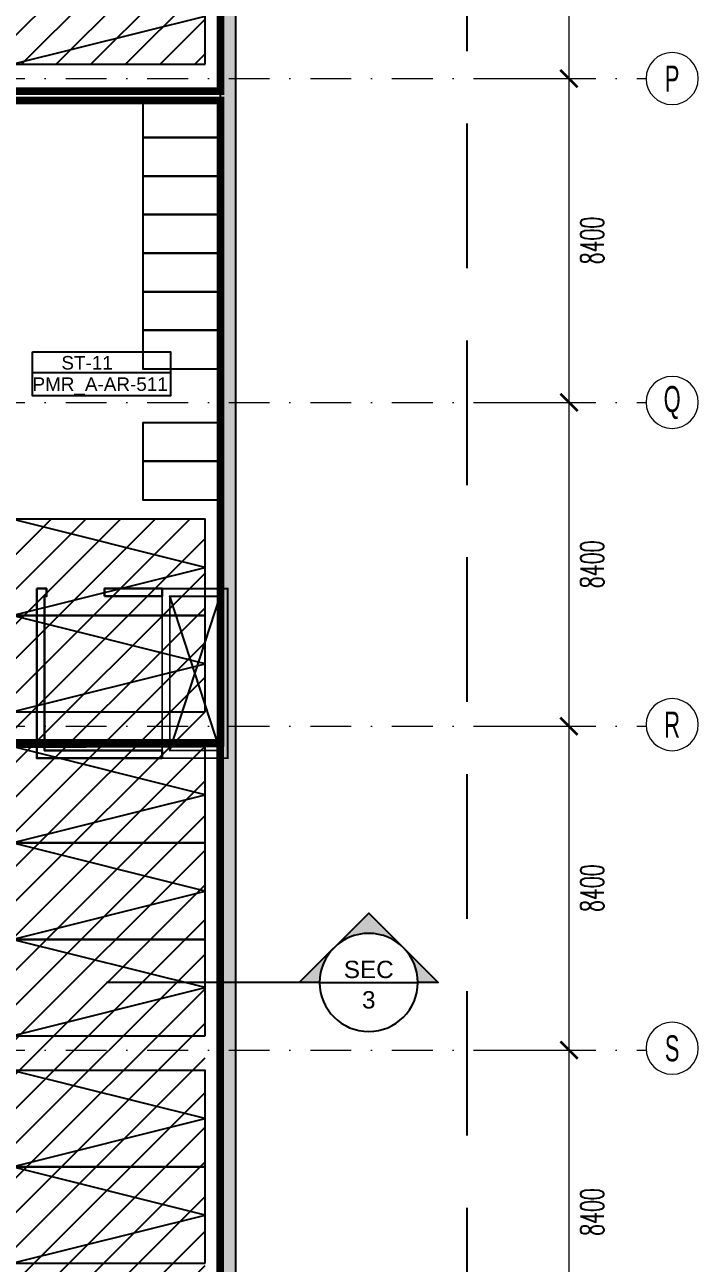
# Model space of a CAD drawing. Header units: millimetres. Extents: x 2509692 to 6766201, y 361130 to 898117.
# Drawn here: x 2632516 to 2649969, y 720265 to 752389 of the extents above; entities that cross this region are included whole.
import ezdxf
from ezdxf.enums import TextEntityAlignment as Align

# ---------------------------------------------------------------- set-up
doc = ezdxf.new("R2010")
doc.units = ezdxf.units.MM
doc.header["$LTSCALE"] = 100
for name, pattern in [('( Hidden )', [0.375, 0.25, -0.125]), ('AUDIT_I_191030115539-19', [0]), ('DASHDOT', [1, 0.5, -0.25, 0, -0.25]), ('HIDDEN', [0.375, 0.25, -0.125]), ('PAMIR A_GROUND FLOOR GRID$0$( Dashed )', [0.75, 0.5, -0.25]), ('PAMIR A_GROUND FLOOR GRID$0$ACAD_ISO05W100', [33, 24, -3, 0, -3, 0, -3]), ('PAMIR A_GROUND FLOOR GRID$0$CMP LANDSUBDIVISION$0$ACAD_ISO12W100', [21, 12, -3, 0, -3, 0, -3]), ('PAMIR A_GROUND FLOOR GRID$0$CMP LANDSUBDIVISION$0$DASHED2', [0.375, 0.25, -0.125]), ('PAMIR A_GROUND FLOOR GRID$0$DGN Style 4', [21.138408, 10.562602, -5.281301, 0.013203, -5.281301])]:
    doc.linetypes.add(name, pattern=pattern)
doc.layers.get('0').update_dxf_attribs({"color": 8})
doc.layers.get('Defpoints').update_dxf_attribs({"color": 8})
for name, color, linetype in [('2 WHEELER PARKING', 8, 'AUDIT_I_191030115539-19'), ('4 wheeler jockey', 8, 'Continuous'), ('A_Cross Reference', 8, 'Continuous'), ('A_CUTOUT', 8, 'Continuous'), ('A_RCC', 8, 'Continuous'), ('A_STAIRCASE DIM', 8, 'Continuous'), ('A_wall', 8, 'Continuous'), ('DRIVEWAY', 8, 'HIDDEN'), ('GLASS EDGE', 8, 'Continuous'), ('PAMIR A_GROUND FLOOR GRID$0$CMP LANDSUBDIVISION$0$MP-PROP-ASSET LINE', 8, 'PAMIR A_GROUND FLOOR GRID$0$CMP LANDSUBDIVISION$0$ACAD_ISO12W100'), ('SECTION LINES', 8, 'Continuous')]:
    doc.layers.add(name, color=color, linetype=linetype)
for name, color, linetype, lineweight in [('A-WALL', 8, 'Continuous', 30), ('AC-ZONING LINE', 8, 'Continuous', 15), ('HACTH', 8, 'Continuous', 5), ('PAMIR A_GROUND FLOOR GRID$0$A_GRID 8.4 x 8.4 MT.', 8, 'PAMIR A_GROUND FLOOR GRID$0$DGN Style 4', 0), ('PAMIR A_GROUND FLOOR GRID$0$A_GRID DIMENSIONS', 8, 'Continuous', 0), ('PAMIR A_GROUND FLOOR GRID$0$A_GRID NUMBERING', 8, 'Continuous', 0), ('PAMIR A_GROUND FLOOR GRID$0$CMP LANDSUBDIVISION$0$MP-BASEMENT LIN', 8, 'PAMIR A_GROUND FLOOR GRID$0$ACAD_ISO05W100', 20)]:
    doc.layers.add(name, color=color, linetype=linetype, lineweight=lineweight)
doc.styles.add('PAMIR A_GROUND FLOOR GRID$0$ASSET_03_GRID$0$F6', font='arial.ttf', dxfattribs={"width": 0.6})
doc.styles.add('PAMIR A_GROUND FLOOR GRID$0$ASSET_03_GRID$0$MISC', font='romans.shx', dxfattribs={"width": 0.6})
doc.styles.get("Standard").update_dxf_attribs({"font": 'arial.ttf'})
doc.dimstyles.new('PAMIR A_GROUND FLOOR GRID$0$ASSET_03_GRID$0$TPCL-DIM-300', dxfattribs={"dimscale": 300, "dimtxt": 2.25, "dimasz": 1.5, "dimexe": 1.75, "dimexo": 1, "dimgap": 1, "dimtad": 2, "dimdec": 0, "dimzin": 0, "dimdsep": 46, "dimtxsty": 'PAMIR A_GROUND FLOOR GRID$0$ASSET_03_GRID$0$MISC', "dimblk": 'PAMIR A_GROUND FLOOR GRID$0$ASSET_03_GRID$0$_ArchTick', "dimcen": 1, "dimdle": 2, "dimclrd": 1, "dimclre": 1, "dimclrt": 7, "dimadec": 0, "dimazin": 0, "dimtfac": 1, "dimtdec": 0, "dimtofl": 0, "dimtmove": 0, "dimatfit": 3, "dimfxl": 1, "dimtolj": 1, "dimtzin": 0, "dimlwd": -1, "dimlwe": -1, "dimarcsym": 0})
pattern_1 = [(0, (-3035710.2255, -862793.3746), (0, 6.985), [5.08, -1.905]), (90, (-3035710.2255, -862793.3746), (-6.985, 4e-16), [5.08, -1.905])]

# ---------------------------------------------------------------- blocks, each defined once
blk = doc.blocks.new('2 WHEELER 1')
at = {"layer": '2 WHEELER PARKING', "linetype": 'ByBlock', "lineweight": -2, "ltscale": 0.5}
blk.add_lwpolyline([(-2000, 0), (0, 0), (0, -1000), (-2000, -1000)], close=True, dxfattribs=at)
blk = doc.blocks.new('qdfesw')
at = {"layer": '4 wheeler jockey', "linetype": 'ByBlock', "lineweight": -2, "ltscale": 0.5}
blk.add_lwpolyline([(2705606, 1306842), (2708106, 1306842), (2708106, 1311842), (2705606, 1311842)], close=True, dxfattribs=at)
blk.add_lwpolyline([(2705606, 1311842), (2706856, 1306842), (2708106, 1311842)], dxfattribs=at)
blk = doc.blocks.new('JOCKEY PARK')
at = {"layer": 'A_STAIRCASE DIM', "transparency": 33554687}
h = blk.add_hatch(dxfattribs=at)
h.set_pattern_fill('ANSI31', color=8, scale=200)
h.set_pattern_definition([(45, (1000500, -500), (-449.0128, 449.0128), [])])
h.paths.add_polyline_path([(3526745, 803042), (3531888, 803042), (3531888, 787065), (3526745, 787065)])
h.paths.add_polyline_path([(3526888, 786165), (3531888, 786165), (3531888, 776165), (3526888, 776165)])
h.paths.add_polyline_path([(3526888, 775165), (3531883, 775165), (3531883, 755865), (3526888, 755865)])
h.paths.add_polyline_path([(3526888, 741565), (3531888, 741565), (3531888, 730665), (3526888, 730665)])
h.paths.add_polyline_path([(3526888, 724765), (3531888, 724765), (3531888, 702965), (3526888, 702965)])
h.paths.add_polyline_path([(3526888, 697065), (3531888, 697065), (3531888, 692065), (3526888, 692065)])
h.paths.add_polyline_path([(3565488, 766765), (3570488, 766765), (3570488, 759265), (3565488, 759265)])
h.paths.add_polyline_path([(3594211, 766765), (3599211, 766765), (3599211, 759265), (3594211, 759265)])
h.paths.add_polyline_path([(3632688, 811365), (3637688, 811365), (3637688, 750865), (3632688, 750865)])
h.paths.add_polyline_path([(3603738, 707470), (3619638, 707470), (3619638, 702470), (3603738, 702470)])
h.paths.add_polyline_path([(3632688, 739065), (3637688, 739065), (3637688, 700465), (3632688, 700465)])
h.paths.add_polyline_path([(3578660, 799643), (3586160, 799643), (3586160, 794643), (3578660, 794643)])
h.paths.add_polyline_path([(3565260, 803043), (3570260, 803043), (3570260, 795543), (3565260, 795543)])
h.paths.add_polyline_path([(3615888, 820665), (3615888, 821075)])
h.paths.add_polyline_path([(3561860, 863093), (3577760, 863093), (3577760, 858093), (3561860, 858093)])
h.paths.add_polyline_path([(3589560, 863093), (3594560, 863093), (3594560, 858093), (3589560, 858093)])
h.paths.add_polyline_path([(3595460, 863093), (3602960, 863093), (3602960, 858093), (3595460, 858093)])
h.paths.add_polyline_path([(3620538, 863093), (3636438, 863093), (3636438, 858093), (3620538, 858093)])
at = {"layer": '4 wheeler jockey', "rotation": 90}
for p in [(4944530, -1954741), (4944530, -1969041), (4944530, -1971541), (4944530, -1974941), (4944530, -1977441), (4944530, -1979941), (4944530, -1983341), (4944530, -1985841)]:
    blk.add_blockref('qdfesw', p, dxfattribs=at)
blk = doc.blocks.new('*U20')
h = blk.add_hatch(color=256)
h.paths.add_polyline_path([(200, -200), (0, -400), (0, -282.8, 0.198912)])
h.paths.add_polyline_path([(400, 0), (200, -200, 0.414214), (200, 200)])
h.paths.add_polyline_path([(131.5, 268.5), (124.4, 254, 0.114349), (0, 282.8), (0, 400)])
h.paths.add_polyline_path([(200, 200, 0.082683), (124.4, 254), (131.5, 268.5)])
h = blk.add_hatch(color=256)
h.paths.add_polyline_path([(200, -200), (0, -400), (0, -282.8, 0.198912)])
h.paths.add_polyline_path([(400, 0), (200, -200, 0.414214), (200, 200)])
h.paths.add_polyline_path([(131.5, 268.5), (124.4, 254, 0.114349), (0, 282.8), (0, 400)])
h.paths.add_polyline_path([(200, 200, 0.082683), (124.4, 254), (131.5, 268.5)])
blk.add_line((0, -282.8), (0, 282.8))
blk.add_lwpolyline([(0, -282.8), (0, -400), (400, 0), (0, 400), (0, 282.8)])
blk.add_circle((0, 0), 282.8)
for tag, p in [('TAGNUMBER', (-100, 0)), ('ELE', (75, 0))]:
    blk.add_attdef(tag, text='', height=100, rotation=270).set_placement(p, align=Align.MIDDLE_CENTER)
blk = doc.blocks.new('A$C7f0d5cc6')
at = {"layer": 'SECTION LINES', "linetype": 'DASHDOT', "ltscale": 100}
blk.add_line((119786, -153146), (5436, -153146), dxfattribs=at)
at = {"layer": 'SECTION LINES', "linetype": '( Hidden )'}
ref = blk.add_blockref('*U20', (121586, -153146), dxfattribs=dict(at, xscale=-4.5, yscale=4.5, zscale=4.5, rotation=270))
ref.add_attrib('TAGNUMBER', '3', dxfattribs={"layer": '0', "height": 450}).set_placement((121586, -153596), align=Align.MIDDLE_CENTER)
ref.add_attrib('ELE', 'SEC', dxfattribs={"layer": '0', "height": 450}).set_placement((121586, -152808), align=Align.MIDDLE_CENTER)
blk = doc.blocks.new('STAIRCASE TAG ATTRIBUTE')
at = {"layer": 'A_Cross Reference'}
blk.add_line((5351252, 576357), (5354829, 576357), dxfattribs=at)
blk.add_lwpolyline([(5351252, 576891), (5354829, 576891), (5354829, 575746), (5351252, 575746)], close=True, dxfattribs=at)
at = {"layer": 'A_wall'}
for tag, p in [('ST-', (5352379, 576432)), ('PMR_A-AR-', (5351308, 575878))]:
    blk.add_attdef(tag, p, '', height=350, dxfattribs=at)
blk = doc.blocks.new('staicases')
at = {"layer": 'A_wall'}
ref = blk.add_blockref('STAIRCASE TAG ATTRIBUTE', (357032, -116700), dxfattribs=at)
ref.add_attrib('PMR_A-AR-', 'PMR_A-AR-511', (5708284, 459178), dxfattribs={"height": 350})
ref.add_attrib('ST-', 'ST-11', (5709032, 459732), dxfattribs={"height": 350})
blk = doc.blocks.new('PAMIR A_GROUND FLOOR GRID$0$ASSET LINE')
at = {"layer": 'PAMIR A_GROUND FLOOR GRID$0$CMP LANDSUBDIVISION$0$MP-BASEMENT LIN', "color": 3, "linetype": 'PAMIR A_GROUND FLOOR GRID$0$( Dashed )', "ltscale": 100, "flags": 128}
blk.add_lwpolyline([(5601412, 408058), (5601412, 591058), (5713543, 591058), (5713543, 408058)], close=True, dxfattribs=at)
at = {"layer": 'PAMIR A_GROUND FLOOR GRID$0$CMP LANDSUBDIVISION$0$MP-PROP-ASSET LINE', "linetype": 'PAMIR A_GROUND FLOOR GRID$0$CMP LANDSUBDIVISION$0$DASHED2', "ltscale": 150, "flags": 128}
blk.add_lwpolyline([(5595412, 402058), (5595412, 597058), (5719543, 597058), (5719543, 402058)], close=True, dxfattribs=at)
blk = doc.blocks.new('PAMIR A_GROUND FLOOR GRID$0$ASSET_03_GRID$0$_ArchTick')
at = {"color": 0, "linetype": 'ByBlock', "const_width": 0.15}
blk.add_lwpolyline([(-0.5, -0.5), (0.5, 0.5)], dxfattribs=at)
blk = doc.blocks.new('*D83')
at = {"layer": 'Defpoints', "color": 0, "linetype": 'Continuous', "ltscale": 1500000.0, "transparency": 16777216}
for p in [(2644484, 759393), (2644484, 750993), (2646619, 750993)]:
    blk.add_point(p, dxfattribs=at)
at = {"layer": 'PAMIR A_GROUND FLOOR GRID$0$A_GRID DIMENSIONS', "color": 9, "linetype": 'Continuous', "ltscale": 1500000.0, "transparency": 16777216}
for p, q in [((2646619, 759993), (2646619, 750393)), ((2644784, 759393), (2647144, 759393)), ((2644784, 750993), (2647144, 750993))]:
    blk.add_line(p, q, dxfattribs=at)
at = {"layer": 'PAMIR A_GROUND FLOOR GRID$0$A_GRID DIMENSIONS', "color": 9, "linetype": 'Continuous', "ltscale": 1500000.0, "transparency": 16777216, "xscale": 450, "yscale": 450, "zscale": 450}
for p, rotation in [((2646619, 759393), 90), ((2646619, 750993), 270)]:
    blk.add_blockref('PAMIR A_GROUND FLOOR GRID$0$ASSET_03_GRID$0$_ArchTick', p, dxfattribs=dict(at, rotation=rotation))
at = {"layer": 'PAMIR A_GROUND FLOOR GRID$0$A_GRID DIMENSIONS', "color": 7, "linetype": 'Continuous', "ltscale": 1500000.0, "transparency": 16777216, "insert": (2647219, 755193), "char_height": 600, "attachment_point": 5, "rotation": 90, "style": 'PAMIR A_GROUND FLOOR GRID$0$ASSET_03_GRID$0$MISC'}
blk.add_mtext('\\A1;8400', dxfattribs=at)
blk = doc.blocks.new('*D84')
at = {"layer": 'Defpoints', "color": 0, "linetype": 'Continuous', "ltscale": 1500000.0, "transparency": 16777216}
for p in [(2644484, 750993), (2644484, 742593), (2646619, 742593)]:
    blk.add_point(p, dxfattribs=at)
at = {"layer": 'PAMIR A_GROUND FLOOR GRID$0$A_GRID DIMENSIONS', "color": 9, "linetype": 'Continuous', "ltscale": 1500000.0, "transparency": 16777216}
for p, q in [((2646619, 751593), (2646619, 741993)), ((2644784, 750993), (2647144, 750993)), ((2644784, 742593), (2647144, 742593))]:
    blk.add_line(p, q, dxfattribs=at)
at = {"layer": 'PAMIR A_GROUND FLOOR GRID$0$A_GRID DIMENSIONS', "color": 9, "linetype": 'Continuous', "ltscale": 1500000.0, "transparency": 16777216, "xscale": 450, "yscale": 450, "zscale": 450}
for p, rotation in [((2646619, 750993), 90), ((2646619, 742593), 270)]:
    blk.add_blockref('PAMIR A_GROUND FLOOR GRID$0$ASSET_03_GRID$0$_ArchTick', p, dxfattribs=dict(at, rotation=rotation))
at = {"layer": 'PAMIR A_GROUND FLOOR GRID$0$A_GRID DIMENSIONS', "color": 7, "linetype": 'Continuous', "ltscale": 1500000.0, "transparency": 16777216, "insert": (2647219, 746793), "char_height": 600, "attachment_point": 5, "rotation": 90, "style": 'PAMIR A_GROUND FLOOR GRID$0$ASSET_03_GRID$0$MISC'}
blk.add_mtext('\\A1;8400', dxfattribs=at)
blk = doc.blocks.new('*D85')
at = {"layer": 'Defpoints', "color": 0, "linetype": 'Continuous', "ltscale": 1500000.0, "transparency": 16777216}
for p in [(2644484, 742593), (2644484, 734193), (2646619, 734193)]:
    blk.add_point(p, dxfattribs=at)
at = {"layer": 'PAMIR A_GROUND FLOOR GRID$0$A_GRID DIMENSIONS', "color": 9, "linetype": 'Continuous', "ltscale": 1500000.0, "transparency": 16777216}
for p, q in [((2646619, 743193), (2646619, 733593)), ((2644784, 742593), (2647144, 742593)), ((2644784, 734193), (2647144, 734193))]:
    blk.add_line(p, q, dxfattribs=at)
at = {"layer": 'PAMIR A_GROUND FLOOR GRID$0$A_GRID DIMENSIONS', "color": 9, "linetype": 'Continuous', "ltscale": 1500000.0, "transparency": 16777216, "xscale": 450, "yscale": 450, "zscale": 450}
for p, rotation in [((2646619, 742593), 90), ((2646619, 734193), 270)]:
    blk.add_blockref('PAMIR A_GROUND FLOOR GRID$0$ASSET_03_GRID$0$_ArchTick', p, dxfattribs=dict(at, rotation=rotation))
at = {"layer": 'PAMIR A_GROUND FLOOR GRID$0$A_GRID DIMENSIONS', "color": 7, "linetype": 'Continuous', "ltscale": 1500000.0, "transparency": 16777216, "insert": (2647219, 738393), "char_height": 600, "attachment_point": 5, "rotation": 90, "style": 'PAMIR A_GROUND FLOOR GRID$0$ASSET_03_GRID$0$MISC'}
blk.add_mtext('\\A1;8400', dxfattribs=at)
blk = doc.blocks.new('*D86')
at = {"layer": 'Defpoints', "color": 0, "linetype": 'Continuous', "ltscale": 1500000.0, "transparency": 16777216}
for p in [(2644484, 734193), (2644484, 725793), (2646619, 725793)]:
    blk.add_point(p, dxfattribs=at)
at = {"layer": 'PAMIR A_GROUND FLOOR GRID$0$A_GRID DIMENSIONS', "color": 9, "linetype": 'Continuous', "ltscale": 1500000.0, "transparency": 16777216}
for p, q in [((2646619, 734793), (2646619, 725193)), ((2644784, 734193), (2647144, 734193)), ((2644784, 725793), (2647144, 725793))]:
    blk.add_line(p, q, dxfattribs=at)
at = {"layer": 'PAMIR A_GROUND FLOOR GRID$0$A_GRID DIMENSIONS', "color": 9, "linetype": 'Continuous', "ltscale": 1500000.0, "transparency": 16777216, "xscale": 450, "yscale": 450, "zscale": 450}
for p, rotation in [((2646619, 734193), 90), ((2646619, 725793), 270)]:
    blk.add_blockref('PAMIR A_GROUND FLOOR GRID$0$ASSET_03_GRID$0$_ArchTick', p, dxfattribs=dict(at, rotation=rotation))
at = {"layer": 'PAMIR A_GROUND FLOOR GRID$0$A_GRID DIMENSIONS', "color": 7, "linetype": 'Continuous', "ltscale": 1500000.0, "transparency": 16777216, "insert": (2647219, 729993), "char_height": 600, "attachment_point": 5, "rotation": 90, "style": 'PAMIR A_GROUND FLOOR GRID$0$ASSET_03_GRID$0$MISC'}
blk.add_mtext('\\A1;8400', dxfattribs=at)
blk = doc.blocks.new('*D87')
at = {"layer": 'Defpoints', "color": 0, "linetype": 'Continuous', "ltscale": 1500000.0, "transparency": 16777216}
for p in [(2644484, 725793), (2644484, 717393), (2646619, 717393)]:
    blk.add_point(p, dxfattribs=at)
at = {"layer": 'PAMIR A_GROUND FLOOR GRID$0$A_GRID DIMENSIONS', "color": 9, "linetype": 'Continuous', "ltscale": 1500000.0, "transparency": 16777216}
for p, q in [((2646619, 726393), (2646619, 716793)), ((2644784, 725793), (2647144, 725793)), ((2644784, 717393), (2647144, 717393))]:
    blk.add_line(p, q, dxfattribs=at)
at = {"layer": 'PAMIR A_GROUND FLOOR GRID$0$A_GRID DIMENSIONS', "color": 9, "linetype": 'Continuous', "ltscale": 1500000.0, "transparency": 16777216, "xscale": 450, "yscale": 450, "zscale": 450}
for p, rotation in [((2646619, 725793), 90), ((2646619, 717393), 270)]:
    blk.add_blockref('PAMIR A_GROUND FLOOR GRID$0$ASSET_03_GRID$0$_ArchTick', p, dxfattribs=dict(at, rotation=rotation))
at = {"layer": 'PAMIR A_GROUND FLOOR GRID$0$A_GRID DIMENSIONS', "color": 7, "linetype": 'Continuous', "ltscale": 1500000.0, "transparency": 16777216, "insert": (2647219, 721593), "char_height": 600, "attachment_point": 5, "rotation": 90, "style": 'PAMIR A_GROUND FLOOR GRID$0$ASSET_03_GRID$0$MISC'}
blk.add_mtext('\\A1;8400', dxfattribs=at)
blk = doc.blocks.new('PAMIR A_GROUND FLOOR GRID$0$ASSET_03_GRID$0$A')
blk.add_circle((0, 0), 4)
at = {"style": 'PAMIR A_GROUND FLOOR GRID$0$ASSET_03_GRID$0$F6', "width": 0.6}
blk.add_attdef('GRTAG', text='', height=4, dxfattribs=at).set_placement((0, 0), align=Align.MIDDLE)
blk = doc.blocks.new('A$C29A2079D')
at = {"layer": 'HACTH', "true_color": 0xf7f2ee, "transparency": 33554602}
h = blk.add_hatch(dxfattribs=at)
h.set_pattern_fill('ANGLE')
h.set_pattern_definition(pattern_1)
edge = h.paths.add_edge_path()
edge.add_line((74678, -8850), (75151, -8850))
edge.add_line((75151, -8850), (75151, 5800))
edge.add_line((75151, 5800), (101366, 5800))
edge.add_arc((101366, 6300), 500, 270, 360)
edge.add_line((101866, 6300), (101866, 11000))
edge.add_arc((101366, 11000), 500, 0, 90)
edge.add_line((101366, 11500), (17750, 11500))
edge.add_arc((17750, 11000), 500, 90, 180)
edge.add_line((17250, 11000), (17250, -8850))
edge.add_line((17250, -8850), (14228, -8850))
edge.add_arc((14228, -9350), 500, 89.9998, 180)
edge.add_line((13728, -9350), (13728, -15850))
edge.add_arc((14228, -15850), 500, 180, 270)
edge.add_line((14228, -16350), (17478, -16350))
edge.add_line((17478, -16350), (17478, -50929))
edge.add_line((17478, -50929), (7978, -50929))
edge.add_arc((7978, -50429), 500, 180, 270, ccw=False)
edge.add_line((7478, -50429), (7478, -42325))
edge.add_arc((6978, -42325), 500, 0, 90.0003)
edge.add_line((6978, -41825), (3586, -41825))
edge.add_arc((3586, -42325), 500, 90.0003, 180.0017)
edge.add_line((3086, -42325), (3086, -59251))
edge.add_line((3086, -59251), (1175, -59251))
edge.add_arc((1175, -59751), 500, 90.0125, 179.9888)
edge.add_line((675, -59751), (667, -103029))
edge.add_spline(control_points=[(667, -103029), (702, -103334), (770, -103917), (1633, -104788), (2901, -104986), (3058, -105753), (3088, -105901)], knot_values=[0, 0, 0, 0, 894.923904, 1708.274926, 3539.028112, 3976.033279, 3976.033279, 3976.033279, 3976.033279], degree=3, periodic=0)
edge.add_line((3088, -105901), (3084, -120205))
edge.add_spline(control_points=[(3084, -119850), (3085, -120025), (3090, -120889), (1674, -121331), (753, -122299), (701, -122943), (677, -123229)], knot_values=[0, 0, 0, 0, 503.03039, 2487.793322, 3539.319114, 4374.600504, 4374.600504, 4374.600504, 4374.600504], degree=3, periodic=0)
edge.add_line((677, -123229), (677, -170200))
edge.add_arc((1177, -170200), 500, 180, 270)
edge.add_line((1177, -170700), (7478, -170700))
edge.add_line((7478, -170700), (90978, -170700))
edge.add_arc((90978, -170200), 500, 270, 360.0004)
edge.add_line((91478, -170200), (91477, -121044))
edge.add_line((91477, -121044), (84677, -121044))
edge.add_line((84677, -121044), (84677, -137450))
edge.add_line((84677, -137450), (74678, -137450))
edge.add_line((74678, -137450), (74678, -111850))
edge.add_arc((75178, -111850), 500, 90, 180, ccw=False)
edge.add_line((75178, -111350), (91478, -111350))
edge.add_line((91478, -111350), (91477, -50850))
edge.add_line((91477, -50850), (75178, -50850))
edge.add_arc((75178, -50350), 500, 180, 270, ccw=False)
edge.add_line((74678, -50350), (74678, -8850))
h.paths.add_polyline_path([(24751, -22800, -0.414213), (25251, -22300), (67150, -22300, -0.414214), (67650, -22800), (67650, -50850), (24751, -50850)], flags=16)
h.paths.add_polyline_path([(16978, -58350, -0.414214), (17478, -58850), (17478, -103350, -0.414213), (16978, -103850), (7978, -103850, -0.414214), (7478, -103350), (7478, -58850, -0.414214), (7978, -58350)], flags=16)
h.paths.add_polyline_path([(24550, -57648), (67378, -57648, -0.414214), (67878, -58148), (67878, -67650), (51077, -67650), (51077, -95450), (41077, -95450), (41077, -67650), (24050, -67650), (24050, -58148, -0.414213)], flags=16)
h.paths.add_polyline_path([(24278, -75150), (34278, -75150), (34278, -100850), (57877, -100850), (57877, -75150), (67878, -75150), (67878, -103850, -0.414214), (65878, -105850), (26278, -105850, -0.414214), (24278, -103850)], flags=16)
h.paths.add_polyline_path([(24751, -17250), (24751, -16350), (25178, -16350), (25178, -8850), (24751, -8850), (24751, 5800), (67650, 5800), (67650, -17250)], flags=16)
h.paths.add_polyline_path([(74677, -58850, -0.414214), (75177, -58350), (84677, -58350), (84678, -103850), (75177, -103850, -0.414214), (74677, -103350)], flags=16)
h.paths.add_polyline_path([(17477, -111850), (17477, -164729, -0.414214), (16977, -165229), (7977, -165229, -0.414214), (7477, -164729), (7477, -111350), (16977, -111350, -0.414214)], flags=16)
h.paths.add_polyline_path([(67878, -111350), (67878, -119829), (67650, -119829), (67650, -139400, -0.414214), (67150, -139900), (25251, -139900, -0.414214), (24751, -139400), (24751, -111350)], flags=16)
h.paths.add_polyline_path([(84450, -144950), (84450, -164323, -0.414213), (83950, -164823), (67528, -164823), (67528, -164550), (41474, -164550), (41474, -164979), (24627, -164979), (24628, -153350), (25178, -153350), (25178, -145850), (24751, -145850), (24751, -144950)], flags=16)
blk = doc.blocks.new('A$C72A00BA6')
at = {"layer": 'HACTH', "true_color": 0xf7f2ee, "transparency": 33554602}
h = blk.add_hatch(dxfattribs=at)
h.set_pattern_fill('ANGLE')
h.set_pattern_definition(pattern_1)
edge = h.paths.add_edge_path()
edge.add_line((74678, -8850), (75151, -8850))
edge.add_line((75151, -8850), (75151, 5800))
edge.add_line((75151, 5800), (101366, 5800))
edge.add_arc((101366, 6300), 500, 270, 360)
edge.add_line((101866, 6300), (101866, 11000))
edge.add_arc((101366, 11000), 500, 0, 90)
edge.add_line((101366, 11500), (17750, 11500))
edge.add_arc((17750, 11000), 500, 90, 180)
edge.add_line((17250, 11000), (17250, -8850))
edge.add_line((17250, -8850), (14228, -8850))
edge.add_arc((14228, -9350), 500, 89.9998, 180)
edge.add_line((13728, -9350), (13728, -15850))
edge.add_arc((14228, -15850), 500, 180, 270)
edge.add_line((14228, -16350), (17478, -16350))
edge.add_line((17478, -16350), (17478, -50929))
edge.add_line((17478, -50929), (7978, -50929))
edge.add_arc((7978, -50429), 500, 180, 270, ccw=False)
edge.add_line((7478, -50429), (7478, -42325))
edge.add_arc((6978, -42325), 500, 0, 90.0003)
edge.add_line((6978, -41825), (3586, -41825))
edge.add_arc((3586, -42325), 500, 90.0003, 180.0017)
edge.add_line((3086, -42325), (3086, -59251))
edge.add_line((3086, -59251), (1175, -59251))
edge.add_arc((1175, -59751), 500, 90.0125, 179.9888)
edge.add_line((675, -59751), (667, -103029))
edge.add_spline(control_points=[(667, -103029), (702, -103334), (770, -103917), (1633, -104788), (2901, -104986), (3058, -105753), (3088, -105901)], knot_values=[0, 0, 0, 0, 894.923904, 1708.274926, 3539.028112, 3976.033279, 3976.033279, 3976.033279, 3976.033279], degree=3, periodic=0)
edge.add_line((3088, -105901), (3084, -120205))
edge.add_spline(control_points=[(3084, -119850), (3085, -120025), (3090, -120889), (1674, -121331), (753, -122299), (701, -122943), (677, -123229)], knot_values=[0, 0, 0, 0, 503.03039, 2487.793322, 3539.319114, 4374.600504, 4374.600504, 4374.600504, 4374.600504], degree=3, periodic=0)
edge.add_line((677, -123229), (677, -170200))
edge.add_arc((1177, -170200), 500, 180, 270)
edge.add_line((1177, -170700), (7478, -170700))
edge.add_line((7478, -170700), (90978, -170700))
edge.add_arc((90978, -170200), 500, 270, 360.0004)
edge.add_line((91478, -170200), (91477, -121044))
edge.add_line((91477, -121044), (84677, -121044))
edge.add_line((84677, -121044), (84677, -137450))
edge.add_line((84677, -137450), (74678, -137450))
edge.add_line((74678, -137450), (74678, -111850))
edge.add_arc((75178, -111850), 500, 90, 180, ccw=False)
edge.add_line((75178, -111350), (91478, -111350))
edge.add_line((91478, -111350), (91477, -50850))
edge.add_line((91477, -50850), (75178, -50850))
edge.add_arc((75178, -50350), 500, 180, 270, ccw=False)
edge.add_line((74678, -50350), (74678, -8850))
h.paths.add_polyline_path([(24751, -22800, -0.414213), (25251, -22300), (67150, -22300, -0.414214), (67650, -22800), (67650, -50850), (24751, -50850)], flags=16)
h.paths.add_polyline_path([(16978, -58350, -0.414214), (17478, -58850), (17478, -103350, -0.414213), (16978, -103850), (7978, -103850, -0.414214), (7478, -103350), (7478, -58850, -0.414214), (7978, -58350)], flags=16)
h.paths.add_polyline_path([(24550, -57648), (67378, -57648, -0.414214), (67878, -58148), (67878, -67650), (51077, -67650), (51077, -95450), (41077, -95450), (41077, -67650), (24050, -67650), (24050, -58148, -0.414213)], flags=16)
h.paths.add_polyline_path([(24278, -75150), (34278, -75150), (34278, -100850), (57877, -100850), (57877, -75150), (67878, -75150), (67878, -103850, -0.414214), (65878, -105850), (26278, -105850, -0.414214), (24278, -103850)], flags=16)
h.paths.add_polyline_path([(24751, -17250), (24751, -16350), (25178, -16350), (25178, -8850), (24751, -8850), (24751, 5800), (67650, 5800), (67650, -17250)], flags=16)
h.paths.add_polyline_path([(74677, -58850, -0.414214), (75177, -58350), (84677, -58350), (84678, -103850), (75177, -103850, -0.414214), (74677, -103350)], flags=16)
h.paths.add_polyline_path([(17477, -111850), (17477, -164729, -0.414214), (16977, -165229), (7977, -165229, -0.414214), (7477, -164729), (7477, -111350), (16977, -111350, -0.414214)], flags=16)
h.paths.add_polyline_path([(67878, -111350), (67878, -119829), (67650, -119829), (67650, -139400, -0.414214), (67150, -139900), (25251, -139900, -0.414214), (24751, -139400), (24751, -111350)], flags=16)
h.paths.add_polyline_path([(84450, -144950), (84450, -164323, -0.414213), (83950, -164823), (67528, -164823), (67528, -164550), (41474, -164550), (41474, -164979), (24627, -164979), (24628, -153350), (25178, -153350), (25178, -145850), (24751, -145850), (24751, -144950)], flags=16)
blk = doc.blocks.new('CUTOUTS CEILING')
at = {"layer": 'A_CUTOUT'}
for p, q in [((2407576, 733565), (2406276, 737565)), ((2406276, 733565), (2407576, 737565))]:
    blk.add_line(p, q, dxfattribs=at)
at = {"layer": 'A_CUTOUT', "const_width": 50}
for points in [[(2407776, 737765), (2407776, 733365), (2406076, 733365), (2406076, 737765)], [(2407576, 737565), (2407576, 733565), (2406276, 733565), (2406276, 737565)]]:
    blk.add_lwpolyline(points, close=True, dxfattribs=at)
blk = doc.blocks.new('FAN ROOMS')
at = {"layer": 'A-WALL'}
for points in [[(2402826, 737765), (2403081, 737765), (2403081, 737565), (2403026, 737565), (2403026, 733565), (2406076, 733565), (2406076, 733365), (2402826, 733365)], [(2404581, 737565), (2404581, 737765), (2406076, 737765), (2406076, 737565)]]:
    blk.add_lwpolyline(points, close=True, dxfattribs=at)
blk = doc.blocks.new('PAMIR A_GROUND FLOOR GRID')
at = {"layer": 'PAMIR A_GROUND FLOOR GRID$0$A_GRID 8.4 x 8.4 MT.'}
for p, q in [((2515201.8, 750993.4), (2648618.7, 750993.4)), ((2515201.8, 742593.4), (2648618.7, 742593.4)), ((2515201.8, 734193.4), (2648618.7, 734193.4)), ((2515201.8, 725793.4), (2648618.7, 725793.4))]:
    blk.add_line(p, q, dxfattribs=at)
at = {"layer": 'PAMIR A_GROUND FLOOR GRID$0$A_GRID NUMBERING'}
ref = blk.add_blockref('PAMIR A_GROUND FLOOR GRID$0$ASSET_03_GRID$0$A', (2649293.7, 750993.4), dxfattribs=dict(at, xscale=-168.749999999924, yscale=168.749999999924, zscale=168.749999999924))
ref.add_attrib('GRTAG', 'P', dxfattribs={"layer": '0', "height": 675, "style": 'PAMIR A_GROUND FLOOR GRID$0$ASSET_03_GRID$0$F6', "width": 0.6}).set_placement((2649293.7, 750993.4), align=Align.MIDDLE)
ref = blk.add_blockref('PAMIR A_GROUND FLOOR GRID$0$ASSET_03_GRID$0$A', (2649293.7, 742593.4), dxfattribs=dict(at, xscale=-168.749999999924, yscale=168.749999999924, zscale=168.749999999924))
ref.add_attrib('GRTAG', 'Q', dxfattribs={"layer": '0', "height": 675, "style": 'PAMIR A_GROUND FLOOR GRID$0$ASSET_03_GRID$0$F6', "width": 0.6}).set_placement((2649293.7, 742593.4), align=Align.MIDDLE)
ref = blk.add_blockref('PAMIR A_GROUND FLOOR GRID$0$ASSET_03_GRID$0$A', (2649293.7, 734234.7), dxfattribs=dict(at, xscale=-168.749999999924, yscale=168.749999999924, zscale=168.749999999924))
ref.add_attrib('GRTAG', 'R', dxfattribs={"layer": '0', "height": 675, "style": 'PAMIR A_GROUND FLOOR GRID$0$ASSET_03_GRID$0$F6', "width": 0.6}).set_placement((2649293.7, 734234.7), align=Align.MIDDLE)
ref = blk.add_blockref('PAMIR A_GROUND FLOOR GRID$0$ASSET_03_GRID$0$A', (2649293.7, 725839.7), dxfattribs=dict(at, xscale=-168.749999999924, yscale=168.749999999924, zscale=168.749999999924))
ref.add_attrib('GRTAG', 'S', dxfattribs={"layer": '0', "height": 675, "style": 'PAMIR A_GROUND FLOOR GRID$0$ASSET_03_GRID$0$F6', "width": 0.6}).set_placement((2649293.7, 725839.7), align=Align.MIDDLE)
at = {"layer": 'PAMIR A_GROUND FLOOR GRID$0$A_GRID DIMENSIONS', "linetype": 'Continuous', "ltscale": 1500000.0}
for base, p1, p2, picture, middle in [((2646618.6, 750993.4), (2644483.5, 759393.4), (2644483.5, 750993.4), '*D83', (2647218.6, 755193.4)), ((2646618.6, 742593.4), (2644483.5, 750993.4), (2644483.5, 742593.4), '*D84', (2647218.6, 746793.4)), ((2646618.6, 734193.4), (2644483.5, 742593.4), (2644483.5, 734193.4), '*D85', (2647218.6, 738393.4)), ((2646618.6, 725793.4), (2644483.5, 734193.4), (2644483.5, 725793.4), '*D86', (2647218.6, 729993.4)), ((2646618.6, 717393.4), (2644483.5, 725793.4), (2644483.5, 717393.4), '*D87', (2647218.6, 721593.4))]:
    dim = blk.add_linear_dim(base=base, p1=p1, p2=p2, angle=90, dimstyle='PAMIR A_GROUND FLOOR GRID$0$ASSET_03_GRID$0$TPCL-DIM-300', override={"dimtxt": 2, "dimclrd": 9, "dimclre": 9}, dxfattribs=at)
    dim.commit()
    dim.dimension.update_dxf_attribs({"geometry": picture, "text_midpoint": middle})
blk = doc.blocks.new('A$C5d815a77')
at = {"layer": 'PAMIR A_GROUND FLOOR GRID$0$A_GRID 8.4 x 8.4 MT.'}
blk.add_blockref('PAMIR A_GROUND FLOOR GRID', (0, 0), dxfattribs=at)

msp = doc.modelspace()

# ---------------------------------------------------------------- hatches: boundary and pattern name
at = {"transparency": 33554687}
h = msp.add_hatch(color=9, dxfattribs=at)
h.dxf.hatch_style = 1
h.paths.add_polyline_path([(2526244.6246, 874293.3746), (2637575.8264, 874293.3746), (2637575.8264, 692093.3746), (2526244.6246, 692093.3746)], flags=16)
h.paths.add_polyline_path([(2525844.6246, 874693.3746), (2637975.8264, 874693.3746), (2637975.8264, 691693.3746), (2525844.6246, 691693.3746)])

# ---------------------------------------------------------------- linework, layer by layer
at = {"layer": 'A_RCC'}
for points in [[(2525844.6246, 874693.3746), (2637975.8264, 874693.3746), (2637975.8264, 691693.3746), (2525844.6246, 691693.3746)], [(2526244.6246, 874293.3746), (2637575.8264, 874293.3746), (2637575.8264, 692093.3746), (2526244.6246, 692093.3746)]]:
    msp.add_lwpolyline(points, close=True, dxfattribs=at)
at = {"layer": 'AC-ZONING LINE', "color": 1, "const_width": 200}
msp.add_lwpolyline([(2602702.6197, 742582.03), (2610388.3183, 742604.7225), (2610388.3183, 733743.3762), (2637586.3208, 733766.0687), (2637586.3208, 750425.5843), (2631685.5555, 750425.5843), (2631685.5555, 750425.5843), (2631676.9441, 742218.3492), (2626385.557, 742218.3492), (2625039.5405, 741758.9019), (2619343.3128, 741740.024), (2619343.3128, 751499.4713), (2631676.9441, 751518.3492), (2631676.9441, 750664.7179), (2637586.3208, 750664.7179), (2637586.3208, 821647.8389)], dxfattribs=at)
at = {"layer": 'AC-ZONING LINE', "color": 6, "const_width": 200}
msp.add_lwpolyline([(2637586.3208, 700964.7179), (2637580.0368, 733743.3762), (2610388.3183, 733664.7179), (2610388.3183, 742577.4237), (2602757.5655, 742609.3288), (2602757.5655, 733696.623), (2595187.5601, 733696.6631), (2595175.5423, 731146.623), (2603238.3449, 731146.623), (2603238.3449, 725721.7464), (2591838.3411, 725721.7464), (2591838.3411, 724921.9859), (2583313.3246, 724921.9859), (2583313.3399, 723071.743), (2580263.3627, 723071.7055), (2580263.3399, 724922.0313), (2571738.3234, 724922.0313)], dxfattribs=at)

# ---------------------------------------------------------------- block references
for name, p in [('A$C5d815a77', (0, 0)), ('A$C7f0d5cc6', (2519844.6246, 880693.3746))]:
    msp.add_blockref(name, p)
at = {"layer": '2 WHEELER PARKING', "color": 8, "linetype": 'ByBlock', "lineweight": -2, "xscale": -1}
for p in [(2635575.8264, 750464.7163), (2635575.8264, 749464.7163), (2635575.8264, 748464.7163), (2635575.8264, 747464.7163), (2635575.8264, 746464.7163), (2635575.8264, 745464.7163), (2635575.8264, 744464.7163), (2635575.8264, 742064.7163), (2635575.8264, 741064.7163)]:
    msp.add_blockref('2 WHEELER 1', p, dxfattribs=at)
at = {"layer": 'A-WALL'}
msp.add_blockref('JOCKEY PARK', (-1000500, 500), dxfattribs=at)
at = {"layer": 'A_wall'}
msp.add_blockref('staicases', (-3075567.3888, 283714.4666), dxfattribs=at)
at = {"layer": 'DRIVEWAY', "color": 2}
msp.add_blockref('A$C29A2079D', (2535710.5981, 862793.3762), dxfattribs=at)
at = {"layer": 'GLASS EDGE'}
msp.add_blockref('A$C72A00BA6', (2535710.5981, 862793.3762), dxfattribs=at)
at = {"layer": 'PAMIR A_GROUND FLOOR GRID$0$CMP LANDSUBDIVISION$0$MP-PROP-ASSET LINE'}
msp.add_blockref('PAMIR A_GROUND FLOOR GRID$0$ASSET LINE', (-3075567.3888, 283635.8083), dxfattribs=at)

# ---------------------------------------------------------------- next in the draw order: block references
at = {"layer": 'A_CUTOUT', "color": 2}
msp.add_blockref('CUTOUTS CEILING', (230000, 0), dxfattribs=at)

# ---------------------------------------------------------------- next in the draw order: block references
at = {"layer": 'A-WALL', "color": 2}
msp.add_blockref('FAN ROOMS', (230000, 0), dxfattribs=at)

doc.saveas('drawing.dxf')
